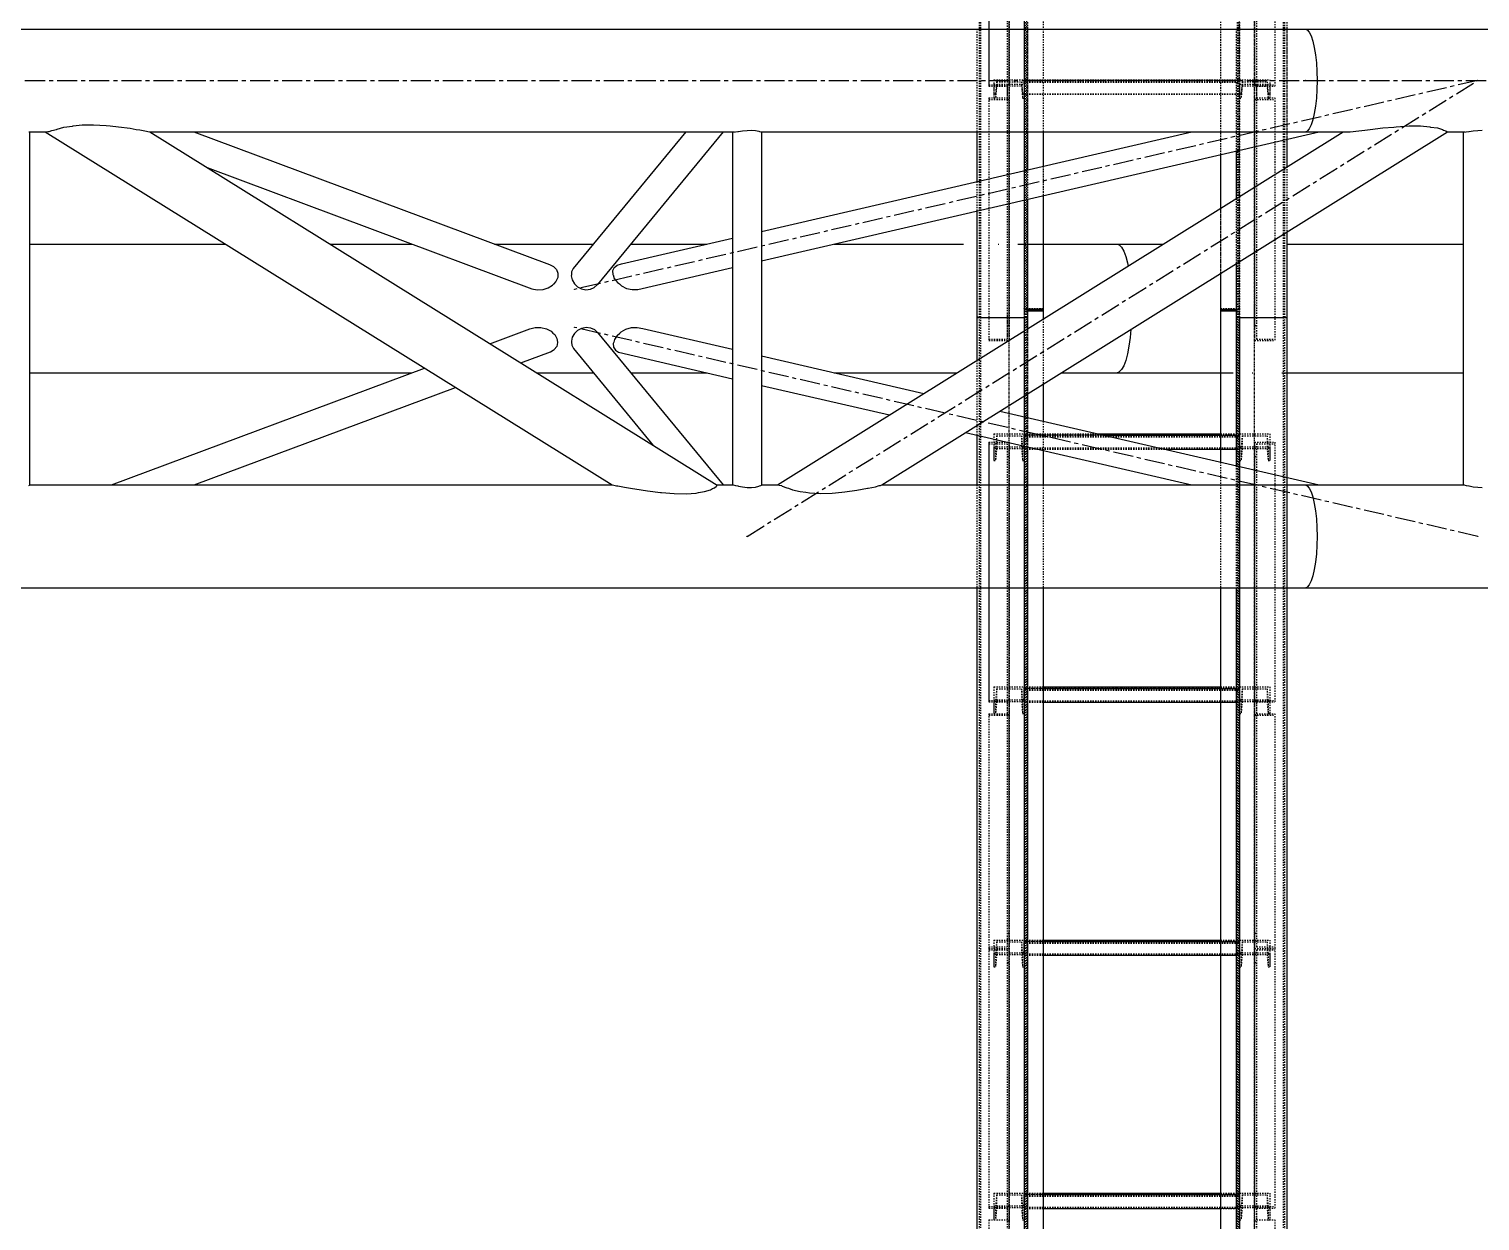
# Model space of a CAD drawing. Header units: millimetres. Extents: x 5143 to 30813, y 232 to 21408.
# Drawn here: x 25757 to 26330, y 8820 to 9291 of the extents above; entities that cross this region are included whole.
import ezdxf

# ---------------------------------------------------------------- set-up
doc = ezdxf.new("R2010")
doc.units = ezdxf.units.MM
doc.header["$LTSCALE"] = 0.25
for name, pattern in [('CENTER', [50.8, 31.75, -6.35, 6.35, -6.35]), ('XKITLINE00', [0]), ('XKITLINE02', [4, 2, -2]), ('XKITLINE03', [6, 3, -1, 1, -1])]:
    doc.linetypes.add(name, pattern=pattern)

msp = doc.modelspace()

# ---------------------------------------------------------------- linework, layer by layer
at = {"color": 3, "linetype": 'XKITLINE02'}
for p, q in [((26132.53, 10820.27), (26132.53, 9176.95)), ((26133.06, 10820.27), (26133.07, 9176.75)), ((26150.3, 10820.27), (26150.3, 9176.75)), ((26150.83, 10820.27), (26150.83, 9176.95)), ((26151.68, 10820.27), (26151.68, 9223.34)), ((26234.53, 10820.25), (26234.53, 9180)), ((26234.91, 10820.27), (26234.91, 9176.95)), ((26235.38, 10820.27), (26235.38, 9179.98)), ((26235.44, 10820.27), (26235.45, 9176.75)), ((26252.68, 10820.27), (26252.68, 9176.75)), ((26253.21, 10820.27), (26253.21, 9176.95)), ((26254.06, 10820.27), (26254.06, 9210.38)), ((26151.23, 10778.74), (26151.23, 9180)), ((26227.88, 10759.48), (26227.88, 9180.26)), ((26150.38, 10750.57), (26150.38, 9179.98)), ((26157.88, 10750.57), (26157.88, 9180.26)), ((26136.38, 9367.54), (26136.38, 9268)), ((26136.38, 9366.97), (26136.38, 9268)), ((26143.58, 9366.97), (26143.58, 9262.85)), ((26144.38, 9367.54), (26144.38, 9262.85)), ((26241.36, 9367.54), (26241.36, 9262.85)), ((26242.16, 9366.97), (26242.16, 9262.85)), ((26249.36, 9367.54), (26249.36, 9268)), ((26131.68, 9290.57), (26131.68, 9249.97)), ((26151.68, 9290.57), (26151.68, 9249.97)), ((26157.88, 9290.57), (26157.88, 9249.97)), ((26227.88, 9290.57), (26227.88, 9240.96)), ((26234.06, 9290.57), (26234.06, 9242.39)), ((26254.06, 9290.57), (26254.06, 9247.02)), ((26136.38, 9268.57), (26144.38, 9268.57)), ((26136.38, 9268), (26143.58, 9268)), ((26138.38, 9270.48), (26138.38, 9268.81)), ((26138.38, 9270.48), (26138.38, 9264.98)), ((26138.38, 9270.48), (26150.38, 9270.48)), ((26138.38, 9268.81), (26138.38, 9263.31)), ((26138.38, 9268.81), (26150.38, 9268.81)), ((26139.44, 9269.78), (26139.06, 9264.98)), ((26139.44, 9268.11), (26139.06, 9263.31)), ((26139.44, 9269.78), (26139.44, 9268.11)), ((26139.44, 9269.78), (26149.32, 9269.78)), ((26139.44, 9268.11), (26149.32, 9268.11)), ((26143.58, 9268.66), (26143.58, 9168.15)), ((26143.58, 9268.66), (26144.38, 9268.66)), ((26143.58, 9268), (26143.58, 9262.85)), ((26144.38, 9268.66), (26144.38, 9167.56)), ((26149.32, 9269.78), (26149.32, 9268.11)), ((26149.32, 9269.78), (26149.7, 9264.98)), ((26149.32, 9268.11), (26149.7, 9263.31)), ((26150.38, 9270.48), (26235.36, 9270.48)), ((26150.38, 9270.48), (26150.38, 9264.8)), ((26150.38, 9270.48), (26150.38, 9268.81)), ((26150.38, 9270.48), (26150.38, 9264.98)), ((26150.38, 9270.3), (26235.36, 9270.3)), ((26150.38, 9269.76), (26235.36, 9269.76)), ((26150.38, 9269.62), (26235.36, 9269.62)), ((26150.38, 9268.81), (26150.38, 9263.31)), ((26235.36, 9270.48), (26235.36, 9264.98)), ((26235.36, 9270.48), (26247.36, 9270.48)), ((26235.36, 9270.48), (26235.36, 9268.81)), ((26235.36, 9270.48), (26235.36, 9264.8)), ((26235.36, 9268.81), (26235.36, 9263.31)), ((26235.36, 9268.81), (26247.36, 9268.81)), ((26236.42, 9269.78), (26236.04, 9264.98)), ((26236.42, 9268.11), (26236.04, 9263.31)), ((26236.42, 9269.78), (26246.3, 9269.78)), ((26236.42, 9269.78), (26236.42, 9268.11)), ((26236.42, 9268.11), (26246.3, 9268.11)), ((26241.36, 9268.66), (26241.36, 9250.28)), ((26241.36, 9268.66), (26242.16, 9268.66)), ((26241.36, 9268.57), (26249.36, 9268.57)), ((26242.16, 9268.66), (26242.16, 9250.28)), ((26242.16, 9268.66), (26242.16, 9168.15)), ((26242.16, 9268), (26249.36, 9268)), ((26246.3, 9269.78), (26246.68, 9264.98)), ((26246.3, 9269.78), (26246.3, 9268.11)), ((26246.3, 9268.11), (26246.68, 9263.31)), ((26247.36, 9270.48), (26247.36, 9264.98)), ((26247.36, 9270.48), (26247.36, 9268.81)), ((26247.36, 9268.81), (26247.36, 9263.31)), ((26136.38, 9263.35), (26136.38, 9167.56)), ((26136.38, 9263.35), (26136.38, 9168.15)), ((26136.38, 9263.35), (26143.58, 9263.35)), ((26136.38, 9262.76), (26144.38, 9262.76)), ((26138.38, 9264.98), (26138.38, 9263.31)), ((26138.38, 9264.98), (26139.06, 9264.98)), ((26138.38, 9263.31), (26139.06, 9263.31)), ((26139.06, 9264.98), (26139.06, 9263.31)), ((26143.58, 9262.85), (26144.38, 9262.85)), ((26149.7, 9264.98), (26149.7, 9263.31)), ((26149.7, 9264.98), (26150.38, 9264.98)), ((26149.7, 9263.31), (26150.38, 9263.31)), ((26150.38, 9264.98), (26235.36, 9264.98)), ((26150.38, 9264.98), (26150.38, 9263.31)), ((26150.38, 9264.97), (26235.36, 9264.97)), ((26150.38, 9264.81), (26235.36, 9264.81)), ((26150.38, 9264.8), (26235.36, 9264.8)), ((26235.36, 9264.98), (26236.04, 9264.98)), ((26235.36, 9264.98), (26235.36, 9263.31)), ((26235.36, 9263.31), (26236.04, 9263.31)), ((26236.04, 9264.98), (26236.04, 9263.31)), ((26241.36, 9262.85), (26242.16, 9262.85)), ((26241.36, 9262.76), (26249.36, 9262.76)), ((26242.16, 9263.35), (26249.36, 9263.35)), ((26246.68, 9264.98), (26247.36, 9264.98)), ((26246.68, 9264.98), (26246.68, 9263.31)), ((26246.68, 9263.31), (26247.36, 9263.31)), ((26247.36, 9264.98), (26247.36, 9263.31)), ((26249.36, 9263.35), (26249.36, 9233.18)), ((26241.36, 9250.28), (26241.36, 9167.56)), ((26249.36, 9250.28), (26249.36, 9167.56)), ((26157.88, 9236.4), (26157.88, 9224.77)), ((26131.68, 9230.34), (26131.68, 9218.71)), ((26234.06, 9223.63), (26234.06, 9197.91)), ((26227.88, 9219.78), (26227.88, 9194.05)), ((26131.68, 9176.95), (26132.53, 9176.95)), ((26131.68, 9176.95), (26131.68, 9176.72)), ((26131.68, 9176.95), (26132.53, 9176.95)), ((26132.53, 9176.95), (26132.53, 7533.97)), ((26132.53, 9176.95), (26133.06, 9176.75)), ((26132.53, 9176.95), (26133.07, 9176.75)), ((26133.06, 9176.75), (26133.07, 7533.54)), ((26133.06, 9176.75), (26150.3, 9176.75)), ((26133.07, 9176.75), (26150.3, 9176.75)), ((26143.58, 9178.4), (26143.58, 9168.15)), ((26150.3, 9176.75), (26150.83, 9176.95)), ((26150.3, 9176.75), (26150.83, 9176.95)), ((26150.3, 9176.75), (26150.3, 7533.54)), ((26150.38, 9180.27), (26157.88, 9180.27)), ((26150.38, 9180.27), (26150.38, 7539.38)), ((26150.38, 9180.27), (26157.88, 9180.27)), ((26150.38, 9179.98), (26151.68, 9179.98)), ((26150.38, 9179.38), (26151.68, 9179.38)), ((26150.83, 9176.95), (26150.83, 7533.97)), ((26150.83, 9176.95), (26151.68, 9176.95)), ((26150.83, 9176.95), (26151.68, 9176.95)), ((26151.23, 9180.25), (26157.88, 9180.26)), ((26151.23, 9180.21), (26157.88, 9180.24)), ((26151.23, 9180.21), (26151.23, 7539.44)), ((26151.23, 9180), (26157.88, 9179.99)), ((26151.23, 9179.44), (26151.68, 9179.44)), ((26151.68, 9176.95), (26151.68, 7582.78)), ((26157.88, 9180.27), (26157.88, 9180.24)), ((26157.88, 9180.27), (26157.88, 9179.98)), ((26157.88, 9180.27), (26157.88, 9180.26)), ((26157.88, 9179.42), (26157.88, 9179.38)), ((26157.88, 9179.42), (26157.88, 9179.38)), ((26157.88, 9176.11), (26157.88, 9150.39)), ((26227.88, 9180.27), (26235.38, 9180.27)), ((26227.88, 9180.27), (26227.88, 9179.98)), ((26227.88, 9180.27), (26235.38, 9180.27)), ((26227.88, 9180.27), (26227.88, 9180.26)), ((26227.88, 9180.26), (26234.53, 9180.25)), ((26227.88, 9180.24), (26234.53, 9180.21)), ((26227.88, 9179.99), (26234.53, 9180)), ((26227.88, 9179.99), (26227.88, 9179.98)), ((26227.88, 9179.41), (26227.88, 9179.38)), ((26234.06, 9179.98), (26235.38, 9179.98)), ((26234.06, 9179.44), (26234.53, 9179.44)), ((26234.06, 9179.38), (26235.38, 9179.38)), ((26234.06, 9176.95), (26234.91, 9176.95)), ((26234.06, 9176.95), (26234.06, 9176.72)), ((26234.06, 9176.95), (26234.91, 9176.95)), ((26234.53, 9180.21), (26234.53, 7539.44)), ((26234.91, 9176.95), (26234.91, 7533.97)), ((26234.91, 9176.95), (26235.44, 9176.75)), ((26234.91, 9176.95), (26235.45, 9176.75)), ((26235.38, 9180.27), (26235.38, 7539.38)), ((26235.44, 9176.75), (26235.45, 7533.54)), ((26235.44, 9176.75), (26252.68, 9176.75)), ((26235.45, 9176.75), (26252.68, 9176.75)), ((26252.68, 9176.75), (26253.21, 9176.95)), ((26252.68, 9176.75), (26253.21, 9176.95)), ((26252.68, 9176.75), (26252.68, 7533.54)), ((26253.21, 9176.95), (26253.21, 7533.97)), ((26253.21, 9176.95), (26254.06, 9176.95)), ((26253.21, 9176.95), (26254.06, 9176.95)), ((26254.06, 9176.95), (26254.06, 7570.38)), ((26143.58, 9173.47), (26144.38, 9173.47)), ((26151.68, 9172.25), (26151.68, 9146.52)), ((26241.36, 9173.47), (26242.16, 9173.47)), ((26136.38, 9168.15), (26143.58, 9168.15)), ((26136.38, 9167.56), (26144.38, 9167.56)), ((26241.36, 9167.56), (26249.36, 9167.56)), ((26242.16, 9168.15), (26249.36, 9168.15)), ((26131.68, 9159.77), (26131.68, 9130.22)), ((26151.68, 9137.21), (26151.68, 9125.59)), ((26157.88, 9135.77), (26157.88, 9124.16)), ((26138.38, 9130.72), (26138.38, 9125.69)), ((26138.38, 9130.72), (26138.38, 9125.22)), ((26138.38, 9130.72), (26150.38, 9130.72)), ((26139.44, 9130.02), (26139.06, 9125.22)), ((26139.44, 9130.02), (26139.44, 9124.99)), ((26139.44, 9130.02), (26149.32, 9130.02)), ((26149.32, 9130.02), (26149.32, 9124.99)), ((26149.32, 9130.02), (26149.7, 9125.22)), ((26150.38, 9130.72), (26150.38, 9125.69)), ((26150.38, 9130.72), (26150.38, 9125.22)), ((26150.38, 9130.72), (26179.73, 9130.72)), ((26150.38, 9130.72), (26150.38, 9124.69)), ((26150.38, 9130.18), (26182.06, 9130.18)), ((26150.38, 9129.97), (26235.36, 9129.97)), ((26150.38, 9129.53), (26235.36, 9129.53)), ((26227.88, 9130.72), (26235.36, 9130.72)), ((26227.88, 9130.18), (26235.36, 9130.18)), ((26235.36, 9130.72), (26235.36, 9124.69)), ((26235.36, 9130.72), (26235.36, 9125.22)), ((26235.36, 9130.72), (26247.36, 9130.72)), ((26235.36, 9130.72), (26235.36, 9125.69)), ((26236.42, 9130.02), (26236.04, 9125.22)), ((26236.42, 9130.02), (26246.3, 9130.02)), ((26236.42, 9130.02), (26236.42, 9124.99)), ((26246.3, 9130.02), (26246.68, 9125.22)), ((26246.3, 9130.02), (26246.3, 9124.99)), ((26247.36, 9130.72), (26247.36, 9125.22)), ((26247.36, 9130.72), (26247.36, 9125.69)), ((26136.38, 9127.43), (26136.38, 9024.92)), ((26136.38, 9127.43), (26144.38, 9127.43)), ((26136.38, 9126.88), (26136.38, 9024.92)), ((26136.38, 9126.88), (26143.58, 9126.88)), ((26138.38, 9125.69), (26138.38, 9120.2)), ((26138.38, 9125.69), (26150.38, 9125.69)), ((26138.38, 9125.22), (26138.38, 9120.2)), ((26138.38, 9125.22), (26139.06, 9125.22)), ((26139.06, 9125.22), (26139.06, 9120.2)), ((26139.44, 9124.99), (26139.06, 9120.2)), ((26139.44, 9124.99), (26149.32, 9124.99)), ((26143.58, 9126.88), (26143.58, 9019.92)), ((26144.38, 9127.43), (26144.38, 9019.92)), ((26149.32, 9124.99), (26149.7, 9120.2)), ((26149.7, 9125.22), (26149.7, 9120.2)), ((26149.7, 9125.22), (26150.38, 9125.22)), ((26150.38, 9125.69), (26150.38, 9120.2)), ((26150.38, 9125.22), (26150.38, 9120.2)), ((26150.38, 9125.22), (26235.36, 9125.22)), ((26150.38, 9125.19), (26235.36, 9125.19)), ((26150.38, 9124.72), (26235.36, 9124.72)), ((26150.38, 9124.69), (26205.81, 9124.69)), ((26227.88, 9124.69), (26235.36, 9124.69)), ((26235.36, 9125.69), (26235.36, 9120.2)), ((26235.36, 9125.69), (26247.36, 9125.69)), ((26235.36, 9125.22), (26236.04, 9125.22)), ((26235.36, 9125.22), (26235.36, 9120.2)), ((26236.04, 9125.22), (26236.04, 9120.2)), ((26236.42, 9124.99), (26236.04, 9120.2)), ((26236.42, 9124.99), (26246.3, 9124.99)), ((26241.36, 9127.43), (26241.36, 9121.88)), ((26241.36, 9127.43), (26249.36, 9127.43)), ((26241.36, 9127.43), (26241.36, 9019.92)), ((26242.16, 9126.88), (26242.16, 9121.88)), ((26242.16, 9126.88), (26249.36, 9126.88)), ((26242.16, 9126.88), (26242.16, 9019.92)), ((26246.3, 9124.99), (26246.68, 9120.2)), ((26246.68, 9125.22), (26247.36, 9125.22)), ((26246.68, 9125.22), (26246.68, 9120.2)), ((26247.36, 9125.69), (26247.36, 9120.2)), ((26247.36, 9125.22), (26247.36, 9120.2)), ((26249.36, 9127.43), (26249.36, 9126.88)), ((26249.36, 9127.43), (26249.36, 9024.92)), ((26138.38, 9120.2), (26139.06, 9120.2)), ((26143.58, 9121.88), (26144.38, 9121.88)), ((26149.7, 9120.2), (26150.38, 9120.2)), ((26227.88, 9119.58), (26227.88, 7540.24)), ((26234.06, 9118.15), (26234.06, 9069.97)), ((26235.36, 9120.2), (26236.04, 9120.2)), ((26241.36, 9121.88), (26242.16, 9121.88)), ((26246.68, 9120.2), (26247.36, 9120.2)), ((26254.06, 9113.52), (26254.06, 9069.97)), ((26131.68, 9110.57), (26131.68, 9069.97)), ((26151.68, 9110.57), (26151.68, 9069.97)), ((26157.88, 9110.57), (26157.88, 7540.24)), ((26157.88, 9070.28), (26157.88, 9069.97)), ((26227.88, 9070.28), (26227.88, 9069.97)), ((26138.38, 9030.82), (26138.38, 9025.79)), ((26138.38, 9030.82), (26138.38, 9025.33)), ((26138.38, 9030.82), (26150.38, 9030.82)), ((26138.38, 9025.79), (26138.38, 9020.3)), ((26138.38, 9025.79), (26150.38, 9025.79)), ((26139.44, 9030.12), (26139.06, 9025.33)), ((26139.44, 9030.12), (26139.44, 9025.09)), ((26139.44, 9030.12), (26149.32, 9030.12)), ((26143.58, 9025.73), (26143.58, 8928.24)), ((26143.58, 9025.73), (26144.38, 9025.73)), ((26144.38, 9025.73), (26144.38, 8927.63)), ((26149.32, 9030.12), (26149.32, 9025.09)), ((26149.32, 9030.12), (26149.7, 9025.33)), ((26150.38, 9030.82), (26150.38, 9025.79)), ((26150.38, 9030.82), (26150.38, 9025.33)), ((26150.38, 9030.82), (26157.88, 9030.82)), ((26150.38, 9030.82), (26150.38, 9024.79)), ((26150.38, 9030.28), (26157.88, 9030.28)), ((26150.38, 9030.07), (26235.36, 9030.07)), ((26150.38, 9029.63), (26235.36, 9029.63)), ((26150.38, 9025.79), (26150.38, 9020.3)), ((26227.88, 9030.82), (26235.36, 9030.82)), ((26227.88, 9030.28), (26235.36, 9030.28)), ((26235.36, 9030.82), (26235.36, 9024.79)), ((26235.36, 9030.82), (26235.36, 9020.3)), ((26235.36, 9030.82), (26247.36, 9030.82)), ((26235.36, 9025.79), (26247.36, 9025.79)), ((26236.42, 9030.12), (26236.04, 9025.33)), ((26236.42, 9030.12), (26246.3, 9030.12)), ((26236.42, 9030.12), (26236.42, 9025.09)), ((26241.36, 9025.73), (26241.36, 9019.66)), ((26241.36, 9025.73), (26242.16, 9025.73)), ((26241.36, 9025.73), (26241.36, 8927.63)), ((26242.16, 9025.73), (26242.16, 9020.27)), ((26242.16, 9025.73), (26242.16, 8928.24)), ((26246.3, 9030.12), (26246.68, 9025.33)), ((26246.3, 9030.12), (26246.3, 9025.09)), ((26247.36, 9030.82), (26247.36, 9020.3)), ((26136.38, 9025.47), (26144.38, 9025.47)), ((26136.38, 9024.92), (26143.58, 9024.92)), ((26136.38, 9020.27), (26136.38, 8927.63)), ((26136.38, 9020.27), (26143.58, 9020.27)), ((26138.38, 9025.33), (26138.38, 9020.3)), ((26138.38, 9025.33), (26139.06, 9025.33)), ((26138.38, 9020.3), (26139.06, 9020.3)), ((26139.06, 9025.33), (26139.06, 9020.3)), ((26139.44, 9025.09), (26139.06, 9020.3)), ((26139.44, 9025.09), (26149.32, 9025.09)), ((26143.58, 9024.92), (26143.58, 9019.92)), ((26149.32, 9025.09), (26149.7, 9020.3)), ((26149.7, 9025.33), (26149.7, 9020.3)), ((26149.7, 9025.33), (26150.38, 9025.33)), ((26149.7, 9020.3), (26150.38, 9020.3)), ((26150.38, 9025.33), (26150.38, 9020.3)), ((26150.38, 9025.33), (26235.36, 9025.33)), ((26150.38, 9025.29), (26235.36, 9025.29)), ((26150.38, 9024.82), (26235.36, 9024.82)), ((26150.38, 9024.79), (26157.88, 9024.79)), ((26227.88, 9024.79), (26235.36, 9024.79)), ((26235.36, 9025.33), (26236.04, 9025.33)), ((26235.36, 9020.3), (26236.04, 9020.3)), ((26236.04, 9025.33), (26236.04, 9020.3)), ((26236.42, 9025.09), (26236.04, 9020.3)), ((26236.42, 9025.09), (26246.3, 9025.09)), ((26241.36, 9025.47), (26249.36, 9025.47)), ((26242.16, 9024.92), (26249.36, 9024.92)), ((26242.16, 9020.27), (26249.36, 9020.27)), ((26246.3, 9025.09), (26246.68, 9020.3)), ((26246.68, 9025.33), (26247.36, 9025.33)), ((26246.68, 9025.33), (26246.68, 9020.3)), ((26246.68, 9020.3), (26247.36, 9020.3)), ((26249.36, 9020.27), (26249.36, 9019.66)), ((26249.36, 9020.27), (26249.36, 8927.63)), ((26136.38, 9019.66), (26144.38, 9019.66)), ((26143.58, 9019.92), (26144.38, 9019.92)), ((26241.36, 9019.92), (26242.16, 9019.92)), ((26241.36, 9019.66), (26249.36, 9019.66)), ((26138.38, 8930.92), (26138.38, 8925.89)), ((26138.38, 8930.92), (26138.38, 8925.43)), ((26138.38, 8930.92), (26150.38, 8930.92)), ((26139.44, 8930.22), (26139.06, 8925.43)), ((26139.44, 8930.22), (26139.44, 8925.2)), ((26139.44, 8930.22), (26149.32, 8930.22)), ((26143.58, 8933.7), (26144.38, 8933.7)), ((26143.58, 8933.7), (26143.58, 8928.24)), ((26144.38, 8933.7), (26144.38, 8927.63)), ((26149.32, 8930.22), (26149.32, 8925.2)), ((26149.32, 8930.22), (26149.7, 8925.43)), ((26150.38, 8930.92), (26150.38, 8925.89)), ((26150.38, 8930.92), (26150.38, 8925.43)), ((26150.38, 8930.92), (26157.88, 8930.92)), ((26150.38, 8930.92), (26150.38, 8924.89)), ((26150.38, 8930.38), (26157.88, 8930.38)), ((26150.38, 8930.17), (26235.36, 8930.17)), ((26150.38, 8929.73), (26235.36, 8929.73)), ((26227.88, 8930.92), (26235.36, 8930.92)), ((26227.88, 8930.38), (26235.36, 8930.38)), ((26235.36, 8930.92), (26235.36, 8924.89)), ((26235.36, 8930.92), (26235.36, 8925.43)), ((26235.36, 8930.92), (26247.36, 8930.92)), ((26235.36, 8930.92), (26235.36, 8925.89)), ((26236.42, 8930.22), (26236.04, 8925.43)), ((26236.42, 8930.22), (26246.3, 8930.22)), ((26236.42, 8930.22), (26236.42, 8925.2)), ((26241.36, 8933.7), (26242.16, 8933.7)), ((26246.3, 8930.22), (26246.68, 8925.43)), ((26246.3, 8930.22), (26246.3, 8925.2)), ((26247.36, 8930.92), (26247.36, 8925.43)), ((26247.36, 8930.92), (26247.36, 8925.89)), ((26136.38, 8928.24), (26143.58, 8928.24)), ((26136.38, 8928.24), (26136.38, 8927.63)), ((26136.38, 8927.63), (26144.38, 8927.63)), ((26136.38, 8927.63), (26136.38, 8825.12)), ((26136.38, 8927.63), (26144.38, 8927.63)), ((26136.38, 8927.08), (26143.58, 8927.08)), ((26138.38, 8925.89), (26138.38, 8920.4)), ((26138.38, 8925.89), (26150.38, 8925.89)), ((26138.38, 8925.43), (26138.38, 8920.4)), ((26138.38, 8925.43), (26139.06, 8925.43)), ((26139.06, 8925.43), (26139.06, 8920.4)), ((26139.44, 8925.2), (26139.06, 8920.4)), ((26139.44, 8925.2), (26149.32, 8925.2)), ((26143.58, 8927.08), (26143.58, 8820.12)), ((26144.38, 8927.63), (26144.38, 8820.12)), ((26149.32, 8925.2), (26149.7, 8920.4)), ((26149.7, 8925.43), (26149.7, 8920.4)), ((26149.7, 8925.43), (26150.38, 8925.43)), ((26150.38, 8925.89), (26150.38, 8920.4)), ((26150.38, 8925.43), (26150.38, 8920.4)), ((26150.38, 8925.43), (26235.36, 8925.43)), ((26150.38, 8925.4), (26235.36, 8925.4)), ((26150.38, 8924.92), (26235.36, 8924.92)), ((26150.38, 8924.89), (26157.88, 8924.89)), ((26227.88, 8924.89), (26235.36, 8924.89)), ((26235.36, 8925.89), (26235.36, 8920.4)), ((26235.36, 8925.89), (26247.36, 8925.89)), ((26235.36, 8925.43), (26236.04, 8925.43)), ((26235.36, 8925.43), (26235.36, 8920.4)), ((26236.04, 8925.43), (26236.04, 8920.4)), ((26236.42, 8925.2), (26236.04, 8920.4)), ((26236.42, 8925.2), (26246.3, 8925.2)), ((26241.36, 8927.63), (26249.36, 8927.63)), ((26241.36, 8927.63), (26241.36, 8922.08)), ((26241.36, 8927.63), (26249.36, 8927.63)), ((26241.36, 8925.89), (26241.36, 8820.12)), ((26242.16, 8928.24), (26249.36, 8928.24)), ((26242.16, 8927.08), (26242.16, 8922.08)), ((26242.16, 8927.08), (26249.36, 8927.08)), ((26242.16, 8927.08), (26242.16, 8820.12)), ((26246.3, 8925.2), (26246.68, 8920.4)), ((26246.68, 8925.43), (26247.36, 8925.43)), ((26246.68, 8925.43), (26246.68, 8920.4)), ((26247.36, 8925.89), (26247.36, 8920.4)), ((26247.36, 8925.43), (26247.36, 8920.4)), ((26249.36, 8927.63), (26249.36, 8927.08)), ((26249.36, 8927.63), (26249.36, 8825.12)), ((26138.38, 8920.4), (26139.06, 8920.4)), ((26143.58, 8922.08), (26144.38, 8922.08)), ((26149.7, 8920.4), (26150.38, 8920.4)), ((26235.36, 8920.4), (26236.04, 8920.4)), ((26241.36, 8922.08), (26242.16, 8922.08)), ((26246.68, 8920.4), (26247.36, 8920.4)), ((26138.38, 8831.02), (26138.38, 8825.99)), ((26138.38, 8831.02), (26138.38, 8825.53)), ((26138.38, 8831.02), (26150.38, 8831.02)), ((26150.38, 8831.02), (26150.38, 8825.99)), ((26150.38, 8831.02), (26150.38, 8825.53)), ((26150.38, 8831.02), (26157.88, 8831.02)), ((26150.38, 8831.02), (26150.38, 8824.99)), ((26227.88, 8831.02), (26235.36, 8831.02)), ((26235.36, 8831.02), (26235.36, 8825.53)), ((26235.36, 8831.02), (26247.36, 8831.02)), ((26235.36, 8831.02), (26235.36, 8825.99)), ((26235.36, 8831.02), (26235.36, 8824.99)), ((26247.36, 8831.02), (26247.36, 8825.53)), ((26247.36, 8831.02), (26247.36, 8825.67)), ((26136.38, 8825.67), (26136.38, 8825.12)), ((26136.38, 8825.67), (26144.38, 8825.67)), ((26136.38, 8825.12), (26143.58, 8825.12)), ((26138.38, 8825.99), (26138.38, 8820.5)), ((26138.38, 8825.99), (26150.38, 8825.99)), ((26138.38, 8825.53), (26138.38, 8820.5)), ((26138.38, 8825.53), (26139.06, 8825.53)), ((26139.44, 8830.32), (26139.06, 8825.53)), ((26139.06, 8825.53), (26139.06, 8820.5)), ((26139.44, 8825.3), (26139.06, 8820.5)), ((26139.44, 8830.32), (26139.44, 8825.3)), ((26139.44, 8830.32), (26149.32, 8830.32)), ((26139.44, 8825.3), (26149.32, 8825.3)), ((26143.58, 8825.93), (26143.58, 8728.44)), ((26143.58, 8825.93), (26144.38, 8825.93)), ((26143.58, 8825.12), (26143.58, 8820.12)), ((26144.38, 8825.93), (26144.38, 8727.84)), ((26144.38, 8825.67), (26144.38, 8820.12)), ((26149.32, 8830.32), (26149.32, 8825.3)), ((26149.32, 8830.32), (26149.7, 8825.53)), ((26149.32, 8825.3), (26149.7, 8820.5)), ((26149.7, 8825.53), (26149.7, 8820.5)), ((26149.7, 8825.53), (26150.38, 8825.53)), ((26150.38, 8830.48), (26157.88, 8830.48)), ((26150.38, 8830.27), (26235.36, 8830.27)), ((26150.38, 8829.83), (26235.36, 8829.83)), ((26150.38, 8825.99), (26150.38, 8820.5)), ((26150.38, 8825.53), (26150.38, 8820.5)), ((26150.38, 8825.53), (26235.36, 8825.53)), ((26150.38, 8825.5), (26235.36, 8825.5)), ((26227.88, 8830.48), (26235.36, 8830.48)), ((26235.36, 8825.99), (26235.36, 8820.5)), ((26235.36, 8825.99), (26247.36, 8825.99)), ((26235.36, 8825.53), (26236.04, 8825.53)), ((26235.36, 8825.53), (26235.36, 8820.5)), ((26236.42, 8830.32), (26236.04, 8825.53)), ((26236.04, 8825.53), (26236.04, 8820.5)), ((26236.42, 8825.3), (26236.04, 8820.5)), ((26236.42, 8830.32), (26246.3, 8830.32)), ((26236.42, 8830.32), (26236.42, 8825.3)), ((26236.42, 8825.3), (26246.3, 8825.3)), ((26241.36, 8825.93), (26241.36, 8819.86)), ((26241.36, 8825.93), (26242.16, 8825.93)), ((26241.36, 8825.93), (26241.36, 8727.84)), ((26241.36, 8825.67), (26249.36, 8825.67)), ((26242.16, 8825.93), (26242.16, 8820.47)), ((26242.16, 8825.93), (26242.16, 8728.44)), ((26242.16, 8825.12), (26249.36, 8825.12)), ((26246.3, 8830.32), (26246.68, 8825.53)), ((26246.3, 8830.32), (26246.3, 8825.3)), ((26246.3, 8825.3), (26246.68, 8820.5)), ((26246.68, 8825.53), (26247.36, 8825.53)), ((26246.68, 8825.53), (26246.68, 8820.5)), ((26247.36, 8825.67), (26247.36, 8820.5)), ((26247.36, 8825.53), (26247.36, 8820.5)), ((26136.38, 8820.47), (26136.38, 8727.84)), ((26136.38, 8820.47), (26143.58, 8820.47)), ((26138.38, 8820.5), (26139.06, 8820.5)), ((26143.58, 8820.12), (26144.38, 8820.12)), ((26149.7, 8820.5), (26150.38, 8820.5)), ((26150.38, 8825.02), (26235.36, 8825.02)), ((26150.38, 8824.99), (26157.88, 8824.99)), ((26227.88, 8824.99), (26235.36, 8824.99)), ((26235.36, 8820.5), (26236.04, 8820.5)), ((26241.36, 8820.12), (26242.16, 8820.12)), ((26242.16, 8820.47), (26249.36, 8820.47)), ((26246.68, 8820.5), (26247.36, 8820.5)), ((26249.36, 8820.47), (26249.36, 8819.86)), ((26249.36, 8820.47), (26249.36, 8727.84))]:
    msp.add_line(p, q, dxfattribs=at)
at = {"color": 1, "linetype": 'XKITLINE03'}
for p, q in [((26144.38, 9173.35), (26144.38, 10821.73)), ((26150.38, 10820.27), (26150.38, 9180.27)), ((26235.38, 9180.27), (26235.38, 10820.27)), ((26241.36, 9173.35), (26241.36, 10821.73)), ((26144.38, 9268.57), (26144.38, 9367.54)), ((26241.36, 9367.54), (26241.36, 9268.57)), ((26150.38, 9268.81), (26150.38, 9270.48)), ((26235.36, 9270.3), (26150.38, 9270.3)), ((26235.36, 9270.48), (26235.36, 9268.81)), ((26144.38, 9167.56), (26144.38, 9262.76)), ((26241.36, 9262.76), (26241.36, 9167.56)), ((26144.38, 7525.02), (26144.38, 9181.75)), ((26241.36, 7525.02), (26241.36, 9181.75)), ((26150.38, 9180.27), (26150.38, 7540.28)), ((26235.38, 7540.27), (26235.38, 9180.27)), ((26150.38, 9125.69), (26150.38, 9130.72)), ((26235.36, 9130.18), (26150.38, 9130.18)), ((26235.36, 9130.72), (26235.36, 9125.69)), ((26144.38, 9025.47), (26144.38, 9127.43)), ((26241.36, 9127.43), (26241.36, 9025.47)), ((26150.38, 9025.79), (26150.38, 9030.82)), ((26235.36, 9030.28), (26150.38, 9030.28)), ((26235.36, 9030.82), (26235.36, 9025.79)), ((26144.38, 8927.63), (26144.38, 9019.66)), ((26241.36, 9019.66), (26241.36, 8927.63)), ((26150.38, 8925.89), (26150.38, 8930.92)), ((26235.36, 8930.38), (26150.38, 8930.38)), ((26235.36, 8930.92), (26235.36, 8925.89)), ((26144.38, 8825.67), (26144.38, 8927.63)), ((26241.36, 8927.63), (26241.36, 8825.67)), ((26150.38, 8825.99), (26150.38, 8831.02)), ((26235.36, 8831.02), (26235.36, 8825.99)), ((26235.36, 8830.48), (26150.38, 8830.48))]:
    msp.add_line(p, q, dxfattribs=at)
at = {"color": 8, "linetype": 'XKITLINE00'}
for p, q in [((25185.79, 9290.57), (26261.34, 9290.57)), ((26261.34, 9290.57), (27695.34, 9290.57)), ((26261.34, 9290.57), (26262.16, 9290.27)), ((26261.34, 9290.57), (26262.16, 9290.27)), ((26262.16, 9290.27), (26262.95, 9289.35)), ((26262.16, 9290.27), (26262.95, 9289.35)), ((26262.95, 9289.35), (26263.68, 9287.86)), ((26262.95, 9289.35), (26263.69, 9287.86)), ((26263.68, 9287.86), (26264.35, 9285.83)), ((26263.69, 9287.86), (26264.36, 9285.83)), ((26264.36, 9285.83), (26264.93, 9283.32)), ((26264.93, 9283.32), (26265.4, 9280.42)), ((26265.4, 9280.42), (26265.75, 9277.22)), ((26265.75, 9277.22), (26265.96, 9273.8)), ((26265.96, 9273.8), (26266.03, 9270.27)), ((26265.96, 9266.75), (26265.75, 9263.33)), ((26266.03, 9270.27), (26265.96, 9266.75)), ((26265.75, 9263.33), (26265.4, 9260.12)), ((26264.93, 9257.23), (26264.36, 9254.72)), ((26265.4, 9260.12), (26264.93, 9257.23)), ((25757.21, 9250.04), (25757.49, 9249.95)), ((25757.41, 9249.97), (25764.31, 9249.97)), ((25757.49, 9249.95), (25757.49, 9110.53)), ((25763.75, 9249.97), (25987.63, 9110.57)), ((25763.8, 9249.97), (25763.99, 9249.88)), ((25763.97, 9249.92), (25764.91, 9250.06)), ((25763.97, 9249.92), (25763.99, 9249.88)), ((25764.91, 9250.06), (25765.27, 9250.09)), ((25765.27, 9250.09), (25766.31, 9250.52)), ((25766.31, 9250.52), (25768.11, 9250.9)), ((25768.11, 9250.9), (25768.43, 9251.07)), ((25768.43, 9251.07), (25771.01, 9251.78)), ((25771.01, 9251.78), (25774.43, 9252.29)), ((25774.43, 9252.29), (25774.72, 9252.31)), ((25774.72, 9252.31), (25778.29, 9252.71)), ((25778.29, 9252.71), (25782.81, 9252.79)), ((25782.81, 9252.79), (25787.76, 9252.5)), ((25787.76, 9252.5), (25789.34, 9252.31)), ((25789.34, 9252.31), (25792.66, 9252.02)), ((25792.66, 9252.02), (25797.2, 9251.39)), ((25797.2, 9251.39), (25799.68, 9250.9)), ((25799.68, 9250.9), (25801.05, 9250.73)), ((25801.05, 9250.73), (25803.75, 9250.22)), ((25803.75, 9250.22), (25804.18, 9250.09)), ((25804.18, 9250.09), (25805.03, 9249.98)), ((25805.03, 9249.98), (26029.11, 9110.46)), ((25805.04, 9249.97), (26035.89, 9249.97)), ((25822.44, 9249.97), (25962.89, 9197.55)), ((26016.75, 9249.97), (25972.27, 9196.07)), ((26031.51, 9249.97), (25981.77, 9189.68)), ((26035.18, 9249.97), (26035.18, 9110.6)), ((26035.23, 9249.97), (26035.35, 9249.88)), ((26035.35, 9249.88), (26035.46, 9249.92)), ((26035.46, 9249.92), (26036.27, 9250.02)), ((26035.62, 9249.97), (26035.66, 9249.95)), ((26036.27, 9250.02), (26037.25, 9250.09)), ((26037.25, 9250.09), (26037.53, 9250.16)), ((26037.53, 9250.16), (26039.12, 9250.43)), ((26039.12, 9250.43), (26040.88, 9250.57)), ((26040.88, 9250.57), (26042.64, 9250.59)), ((26042.64, 9250.59), (26044.23, 9250.47)), ((26044.23, 9250.47), (26045.49, 9250.24)), ((26045.49, 9250.24), (26045.86, 9250.09)), ((26045.86, 9250.09), (26046.3, 9250.04)), ((26046.3, 9250.04), (26046.58, 9249.95)), ((26046.5, 9249.97), (26261.34, 9249.97)), ((26046.58, 9199.03), (26266.84, 9249.97)), ((26046.58, 9210.65), (26216.57, 9249.97)), ((26046.58, 9249.95), (26046.58, 9110.53)), ((26052.92, 9110.65), (26276.3, 9249.97)), ((26094.14, 9110.64), (26317.49, 9249.95)), ((26261.34, 9249.97), (26262.16, 9250.28)), ((26261.34, 9249.97), (26262.16, 9250.28)), ((26261.34, 9249.97), (26278.96, 9249.97)), ((26262.95, 9251.2), (26262.16, 9250.28)), ((26262.95, 9251.2), (26262.16, 9250.28)), ((26263.68, 9252.69), (26262.95, 9251.2)), ((26263.69, 9252.69), (26262.95, 9251.2)), ((26264.35, 9254.72), (26263.68, 9252.69)), ((26264.36, 9254.72), (26263.69, 9252.69)), ((26276.62, 9249.97), (26276.65, 9249.93)), ((26276.65, 9249.93), (26277.15, 9249.95)), ((26277.15, 9249.95), (26278.95, 9249.97)), ((26277.54, 9249.97), (26277.56, 9249.95)), ((26278.95, 9249.97), (26279.12, 9250)), ((26279.12, 9250), (26282.57, 9250.42)), ((26282.57, 9250.42), (26284.92, 9250.63)), ((26284.92, 9250.63), (26286.95, 9250.95)), ((26286.95, 9250.95), (26292.01, 9251.54)), ((26292.01, 9251.54), (26296.35, 9251.89)), ((26296.35, 9251.89), (26297.21, 9251.99)), ((26297.21, 9251.99), (26302.37, 9252.32)), ((26302.37, 9252.32), (26306.89, 9252.31)), ((26306.89, 9252.31), (26310.57, 9251.95)), ((26310.57, 9251.95), (26310.83, 9251.89)), ((26310.83, 9251.89), (26313.56, 9251.51)), ((26313.56, 9251.51), (26315.59, 9250.91)), ((26315.59, 9250.91), (26315.93, 9250.63)), ((26315.93, 9250.63), (26316.91, 9250.4)), ((26316.91, 9250.4), (26317.4, 9249.97)), ((26317.4, 9249.97), (26324.55, 9249.97)), ((26317.4, 9249.97), (26317.49, 9249.95)), ((26323.76, 9249.97), (26323.76, 9110.59)), ((26323.84, 9249.97), (26323.97, 9249.88)), ((26323.97, 9249.88), (26324.04, 9249.91)), ((26324.04, 9249.91), (26324.85, 9250.01)), ((26324.23, 9249.97), (26324.28, 9249.94)), ((26324.85, 9250.01), (26325.97, 9250.09)), ((26325.97, 9250.09), (26326.11, 9250.13)), ((26326.11, 9250.13), (26327.7, 9250.41)), ((26327.7, 9250.41), (26329.46, 9250.57)), ((26329.46, 9250.57), (26331.22, 9250.6)), ((25827.69, 9235.87), (25955.86, 9188.03)), ((25757.49, 9205.67), (25834.89, 9205.67)), ((25876.19, 9205.67), (25908.59, 9205.67)), ((25941.12, 9205.67), (25980.2, 9205.67)), ((25991.3, 9197.87), (26035.18, 9208.02)), ((25994.96, 9205.67), (26025.06, 9205.67)), ((26075.33, 9205.67), (26126.38, 9205.67)), ((26140.1, 9205.67), (26140.38, 9205.67)), ((26147.88, 9205.67), (26187, 9205.67)), ((26187, 9205.67), (26205.27, 9205.67)), ((26187, 9205.67), (26187.91, 9205.36)), ((26187, 9205.67), (26187.91, 9205.36)), ((26187.91, 9205.36), (26188.81, 9204.43)), ((26187.91, 9205.36), (26188.81, 9204.43)), ((26188.81, 9204.43), (26189.65, 9202.91)), ((26188.81, 9204.43), (26189.66, 9202.91)), ((26254.36, 9205.67), (26323.76, 9205.67)), ((25989.55, 9197.38), (25991.3, 9197.87)), ((26189.66, 9202.91), (26190.44, 9200.82)), ((26190.44, 9200.82), (26191.14, 9198.24)), ((26191.14, 9198.24), (26191.38, 9197.01)), ((25962.89, 9197.55), (25964.51, 9196.77)), ((25964.51, 9196.77), (25964.55, 9196.72)), ((25964.55, 9196.72), (25965.68, 9195.58)), ((25966.12, 9192.53), (25965.41, 9190.93)), ((25965.68, 9195.58), (25966.2, 9194.13)), ((25966.2, 9194.13), (25966.12, 9193.47)), ((25966.12, 9193.47), (25966.12, 9192.53)), ((25971.5, 9193.47), (25971.46, 9193.15)), ((25971.46, 9193.15), (25971.83, 9191.53)), ((25971.61, 9194.71), (25971.5, 9193.47)), ((25972.27, 9196.07), (25971.61, 9194.71)), ((25988.38, 9196.46), (25987.76, 9195.18)), ((25987.76, 9195.18), (25987.89, 9193.68)), ((25987.89, 9193.68), (25987.98, 9193.51)), ((25987.98, 9193.51), (25988.47, 9192.05)), ((25988.38, 9196.46), (25988.79, 9196.76)), ((25988.47, 9192.05), (25989.69, 9190.5)), ((25988.79, 9196.76), (25989.55, 9197.38)), ((25997.79, 9187.74), (26035.18, 9196.39)), ((25955.86, 9188.03), (25958.06, 9187.63)), ((25958.06, 9187.63), (25960.31, 9187.76)), ((25960.31, 9187.76), (25962.39, 9188.41)), ((25962.39, 9188.41), (25964.12, 9189.52)), ((25964.42, 9189.89), (25964.12, 9189.52)), ((25965.41, 9190.93), (25964.42, 9189.89)), ((25971.83, 9191.53), (25972.7, 9190.04)), ((25972.7, 9190.04), (25972.85, 9189.9)), ((25972.85, 9189.9), (25973.97, 9188.79)), ((25973.97, 9188.79), (25975.55, 9187.95)), ((25975.55, 9187.95), (25977.28, 9187.62)), ((25977.28, 9187.62), (25979.01, 9187.82)), ((25979.01, 9187.82), (25980.55, 9188.53)), ((25980.55, 9188.53), (25981.77, 9189.68)), ((25989.69, 9190.5), (25990.46, 9189.94)), ((25990.46, 9189.94), (25991.33, 9189.17)), ((25991.33, 9189.17), (25993.31, 9188.2)), ((25993.31, 9188.2), (25995.54, 9187.7)), ((25995.54, 9187.7), (25997.79, 9187.74)), ((25939.33, 9166.36), (25955.07, 9172.24)), ((25955.07, 9172.24), (25957.21, 9172.78)), ((25957.21, 9172.78), (25959.48, 9172.79)), ((25959.48, 9172.79), (25961.65, 9172.28)), ((25961.65, 9172.28), (25963.5, 9171.3)), ((25963.5, 9171.3), (25964.22, 9170.57)), ((25964.22, 9170.57), (25964.92, 9169.96)), ((25964.92, 9169.96), (25965.82, 9168.4)), ((25971.89, 9168.95), (25971.52, 9167.33)), ((25972.77, 9170.44), (25971.89, 9168.95)), ((25972.77, 9170.44), (25972.91, 9170.57)), ((25972.91, 9170.57), (25974.04, 9171.68)), ((25974.04, 9171.68), (25975.62, 9172.52)), ((25975.62, 9172.52), (25977.35, 9172.85)), ((25977.35, 9172.85), (25979.08, 9172.65)), ((25979.08, 9172.65), (25980.62, 9171.94)), ((25980.62, 9171.94), (25981.83, 9170.78)), ((25981.83, 9170.78), (26031.51, 9110.57)), ((25989.58, 9169.6), (25988.51, 9168.01)), ((25989.58, 9169.6), (25990.71, 9170.53)), ((25991.16, 9170.99), (25990.71, 9170.53)), ((25991.16, 9170.99), (25993.06, 9172.07)), ((25993.06, 9172.07), (25995.26, 9172.69)), ((25995.26, 9172.69), (25997.55, 9172.79)), ((25997.55, 9172.79), (25999.69, 9172.36)), ((25999.69, 9172.36), (26035.18, 9164.16)), ((26192.53, 9172), (26192.21, 9168.74)), ((25963.23, 9163.12), (25964.29, 9163.76)), ((25964.29, 9163.76), (25964.73, 9164.01)), ((25965.73, 9165.29), (25964.73, 9164.01)), ((25966.05, 9166.78), (25965.73, 9165.29)), ((25965.82, 9168.4), (25966, 9167)), ((25966, 9167), (25966.05, 9166.78)), ((25971.52, 9167.33), (25971.56, 9167)), ((25971.56, 9167), (25971.66, 9165.78)), ((25971.66, 9165.78), (25972.32, 9164.42)), ((25972.32, 9164.42), (26003.88, 9126.17)), ((25988.27, 9166.97), (25988.02, 9166.41)), ((25988.02, 9166.41), (25988.09, 9164.95)), ((25988.09, 9164.95), (25988.89, 9163.75)), ((25988.51, 9168.01), (25988.27, 9166.97)), ((25988.89, 9163.75), (25990.18, 9162.95)), ((26191.73, 9165.35), (26191.14, 9162.31)), ((26192.21, 9168.74), (26191.73, 9165.35)), ((25951.54, 9158.75), (25963.23, 9163.12)), ((25990.18, 9162.95), (26035.18, 9152.54)), ((26046.58, 9161.52), (26110.7, 9146.69)), ((26189.65, 9157.64), (26188.81, 9156.12)), ((26189.66, 9157.64), (26188.81, 9156.12)), ((26190.44, 9159.73), (26189.66, 9157.64)), ((26191.14, 9162.31), (26190.44, 9159.73)), ((25757.49, 9154.87), (25908.56, 9154.87)), ((25789.88, 9110.57), (25913.51, 9156.72)), ((25957.78, 9154.87), (25980.2, 9154.87)), ((25994.96, 9154.87), (26025.08, 9154.87)), ((26075.3, 9154.87), (26123.83, 9154.87)), ((26165.07, 9154.87), (26187, 9154.87)), ((26187, 9154.87), (26187.91, 9155.19)), ((26187, 9154.87), (26187.91, 9155.19)), ((26187, 9154.87), (26232.88, 9154.87)), ((26188.81, 9156.12), (26187.91, 9155.19)), ((26188.81, 9156.12), (26187.91, 9155.19)), ((26240.38, 9154.87), (26240.65, 9154.87)), ((26252.08, 9154.87), (26323.76, 9154.87)), ((25822.47, 9110.57), (25925.73, 9149.12)), ((26046.58, 9149.9), (26097.11, 9138.21)), ((26140.79, 9139.73), (26266.81, 9110.57)), ((26127.2, 9131.25), (26216.59, 9110.57)), ((25757.21, 9110.33), (25757.49, 9110.53)), ((25757.49, 9110.57), (25987.77, 9110.57)), ((25987.58, 9110.66), (25987.64, 9110.57)), ((25987.58, 9110.66), (25987.77, 9110.58)), ((25987.77, 9110.58), (25989.4, 9110.29)), ((25989.4, 9110.29), (25989.85, 9110.24)), ((25989.85, 9110.24), (25992.51, 9109.68)), ((25992.51, 9109.68), (25995.65, 9109.21)), ((25995.65, 9109.21), (25996.59, 9109.01)), ((25996.59, 9109.01), (26001.6, 9108.2)), ((26001.6, 9108.2), (26006.77, 9107.63)), ((26006.77, 9107.63), (26007.06, 9107.61)), ((26007.06, 9107.61), (26012.07, 9107.16)), ((26012.07, 9107.16), (26016.84, 9107.07)), ((26016.84, 9107.07), (26020.81, 9107.39)), ((26020.81, 9107.39), (26021.71, 9107.61)), ((26021.71, 9107.61), (26024.05, 9107.94)), ((26024.05, 9107.94), (26026.44, 9108.66)), ((26026.44, 9108.66), (26027.22, 9109.21)), ((26027.22, 9109.21), (26027.98, 9109.43)), ((26027.98, 9109.43), (26028.82, 9110.08)), ((26028.77, 9110.24), (26029.11, 9110.46)), ((26028.77, 9110.24), (26028.82, 9110.08)), ((26028.92, 9110.57), (26035.5, 9110.57)), ((26035.18, 9110.6), (26035.35, 9110.67)), ((26035.18, 9110.6), (26035.26, 9110.57)), ((26035.35, 9110.67), (26035.46, 9110.59)), ((26035.46, 9110.59), (26036.27, 9110.38)), ((26036.27, 9110.38), (26037.25, 9110.25)), ((26037.25, 9110.25), (26037.53, 9110.15)), ((26037.53, 9110.15), (26039.12, 9109.82)), ((26039.12, 9109.82), (26040.88, 9109.64)), ((26040.88, 9109.64), (26042.64, 9109.62)), ((26042.64, 9109.62), (26044.23, 9109.76)), ((26044.23, 9109.76), (26045.49, 9110.06)), ((26045.49, 9110.06), (26045.86, 9110.25)), ((26045.86, 9110.25), (26046.3, 9110.34)), ((26046.3, 9110.34), (26046.58, 9110.53)), ((26046.58, 9110.57), (26053.29, 9110.57)), ((26052.92, 9110.65), (26052.86, 9110.57)), ((26052.92, 9110.65), (26053.1, 9110.67)), ((26053.1, 9110.67), (26053.52, 9110.46)), ((26053.52, 9110.46), (26054.45, 9110.31)), ((26054.45, 9110.31), (26054.76, 9110.06)), ((26054.76, 9110.06), (26056.58, 9109.46)), ((26056.58, 9109.46), (26057.25, 9109.34)), ((26057.25, 9109.34), (26058.87, 9108.69)), ((26058.87, 9108.69), (26061.93, 9108.03)), ((26061.93, 9108.03), (26064.06, 9107.79)), ((26064.06, 9107.79), (26065.58, 9107.51)), ((26065.58, 9107.51), (26069.8, 9107.26)), ((26069.8, 9107.26), (26074.57, 9107.4)), ((26074.57, 9107.4), (26078.39, 9107.79)), ((26078.39, 9107.79), (26079.58, 9107.88)), ((26079.58, 9107.88), (26084.24, 9108.47)), ((26084.24, 9108.47), (26088.52, 9109.28)), ((26088.52, 9109.28), (26088.76, 9109.34)), ((26088.76, 9109.34), (26091.62, 9109.88)), ((26091.62, 9109.88), (26093.1, 9110.31)), ((26093.1, 9110.31), (26093.61, 9110.39)), ((26093.61, 9110.39), (26094.14, 9110.64)), ((26094.01, 9110.57), (26261.35, 9110.57)), ((26261.35, 9110.57), (26324.19, 9110.57)), ((26261.35, 9110.57), (26262.16, 9110.27)), ((26261.35, 9110.57), (26262.16, 9110.27)), ((26262.16, 9110.27), (26262.95, 9109.35)), ((26262.16, 9110.27), (26262.95, 9109.35)), ((26262.95, 9109.35), (26263.69, 9107.86)), ((26262.95, 9109.35), (26263.69, 9107.86)), ((26263.69, 9107.86), (26264.35, 9105.83)), ((26323.76, 9110.59), (26323.97, 9110.67)), ((26323.97, 9110.67), (26324.04, 9110.61)), ((26324.04, 9110.61), (26324.85, 9110.41)), ((26324.85, 9110.41), (26325.97, 9110.25)), ((26325.97, 9110.25), (26326.11, 9110.2)), ((26326.11, 9110.2), (26327.7, 9109.86)), ((26327.7, 9109.86), (26329.46, 9109.66)), ((26329.46, 9109.66), (26331.22, 9109.62)), ((26264.35, 9105.83), (26264.93, 9103.32)), ((26264.93, 9103.32), (26265.4, 9100.42)), ((26265.4, 9100.42), (26265.74, 9097.22)), ((26265.74, 9097.22), (26265.95, 9093.8)), ((26265.95, 9093.8), (26266.02, 9090.27)), ((26266.02, 9090.27), (26265.95, 9086.75)), ((26265.74, 9083.33), (26265.4, 9080.12)), ((26265.95, 9086.75), (26265.74, 9083.33)), ((26265.4, 9080.12), (26264.93, 9077.23)), ((26263.69, 9072.69), (26262.95, 9071.2)), ((26263.69, 9072.69), (26262.95, 9071.2)), ((26264.35, 9074.72), (26263.69, 9072.69)), ((26264.93, 9077.23), (26264.35, 9074.72)), ((25185.79, 9069.97), (26261.35, 9069.97)), ((26261.35, 9069.97), (26262.16, 9070.28)), ((26261.35, 9069.97), (26262.16, 9070.28)), ((26261.35, 9069.97), (27695.34, 9069.97)), ((26262.95, 9071.2), (26262.16, 9070.28)), ((26262.95, 9071.2), (26262.16, 9070.28))]:
    msp.add_line(p, q, dxfattribs=at)
at = {"color": 8, "linetype": 'CENTER'}
for p, q in [((24815.89, 9270.27), (26261.34, 9270.27)), ((26329.46, 9270.27), (25972.81, 9187.77)), ((26040.88, 9090.27), (26329.46, 9270.27)), ((26261.34, 9270.27), (27695.34, 9270.27)), ((26329.46, 9090.27), (25972.81, 9172.77))]:
    msp.add_line(p, q, dxfattribs=at)
at = {"color": 7, "linetype": 'XKITLINE00'}
for p, q in [((26131.68, 9249.97), (26131.68, 9230.34)), ((26151.68, 9249.97), (26151.68, 9234.97)), ((26157.88, 9249.97), (26157.88, 9236.4)), ((26254.06, 9247.02), (26254.06, 9236.11)), ((26227.88, 9240.96), (26227.88, 9219.78)), ((26234.06, 9242.39), (26234.06, 9223.63)), ((26151.68, 9223.34), (26151.68, 9176.72)), ((26157.88, 9224.77), (26157.88, 9179.98)), ((26131.68, 9218.71), (26131.68, 9176.72)), ((26254.06, 9210.38), (26254.06, 9176.72)), ((26234.06, 9197.91), (26234.06, 9176.72)), ((26227.88, 9194.05), (26227.88, 9179.98)), ((26131.68, 9176.72), (26131.68, 9159.77)), ((26131.68, 9176.72), (26151.68, 9176.72)), ((26131.68, 9176.72), (26151.68, 9176.72)), ((26151.68, 9179.98), (26157.88, 9179.98)), ((26151.68, 9179.44), (26157.88, 9179.42)), ((26151.68, 9179.38), (26157.88, 9179.38)), ((26151.68, 9176.72), (26151.68, 9172.25)), ((26157.88, 9179.98), (26157.88, 9179.42)), ((26157.88, 9179.42), (26157.88, 9179.38)), ((26157.88, 9179.38), (26157.88, 9176.11)), ((26227.88, 9179.98), (26227.88, 9119.58)), ((26227.88, 9179.98), (26234.06, 9179.98)), ((26227.88, 9179.41), (26234.06, 9179.44)), ((26227.88, 9179.38), (26234.06, 9179.38)), ((26234.06, 9176.72), (26234.06, 9118.15)), ((26234.06, 9176.72), (26254.06, 9176.72)), ((26234.06, 9176.72), (26254.06, 9176.72)), ((26254.06, 9176.72), (26254.06, 9113.52)), ((26151.68, 9146.52), (26151.68, 9137.21)), ((26157.88, 9150.39), (26157.88, 9135.77)), ((26131.68, 9130.22), (26131.68, 9110.57)), ((26179.73, 9130.72), (26227.88, 9130.72)), ((26182.06, 9130.18), (26227.88, 9130.18)), ((26151.68, 9125.59), (26151.68, 9110.57)), ((26157.88, 9124.16), (26157.88, 9110.57)), ((26205.81, 9124.69), (26227.88, 9124.69)), ((26131.68, 9069.97), (26131.68, 7650.57)), ((26151.68, 9069.97), (26151.68, 7650.57)), ((26157.88, 9069.97), (26157.88, 7650.57)), ((26227.88, 9069.97), (26227.88, 7650.57)), ((26234.06, 9069.97), (26234.06, 7650.57)), ((26254.06, 9069.97), (26254.06, 7650.57)), ((26157.88, 9030.82), (26227.88, 9030.82)), ((26157.88, 9030.28), (26227.88, 9030.28)), ((26157.88, 9024.79), (26227.88, 9024.79)), ((26157.88, 8930.92), (26227.88, 8930.92)), ((26157.88, 8930.38), (26227.88, 8930.38)), ((26157.88, 8924.89), (26227.88, 8924.89)), ((26157.88, 8831.02), (26227.88, 8831.02)), ((26157.88, 8830.48), (26227.88, 8830.48)), ((26157.88, 8824.99), (26227.88, 8824.99))]:
    msp.add_line(p, q, dxfattribs=at)
at = {"color": 1, "linetype": 'XKITLINE00'}
for centre in [(26144.38, 9268.57), (26150.38, 9270.48), (26150.38, 9270.3), (26150.38, 9268.81), (26235.36, 9270.48), (26235.36, 9270.3), (26235.36, 9268.81), (26241.36, 9268.57), (26144.38, 9262.76), (26241.36, 9262.76), (26144.38, 9181.75), (26241.36, 9181.75), (26150.38, 9180.27), (26150.38, 9180.27), (26235.38, 9180.27), (26235.38, 9180.27), (26144.38, 9173.35), (26241.36, 9173.35), (26144.38, 9167.56), (26241.36, 9167.56), (26150.38, 9130.72), (26150.38, 9130.18), (26235.36, 9130.72), (26235.36, 9130.18), (26144.38, 9127.43), (26150.38, 9125.69), (26235.36, 9125.69), (26241.36, 9127.43), (26150.38, 9030.82), (26150.38, 9030.28), (26150.38, 9025.79), (26235.36, 9030.82), (26235.36, 9030.28), (26235.36, 9025.79), (26144.38, 9025.47), (26241.36, 9025.47), (26144.38, 9019.66), (26241.36, 9019.66), (26150.38, 8930.92), (26150.38, 8930.38), (26235.36, 8930.92), (26235.36, 8930.38), (26144.38, 8927.63), (26144.38, 8927.63), (26150.38, 8925.89), (26235.36, 8925.89), (26241.36, 8927.63), (26241.36, 8927.63), (26150.38, 8831.02), (26235.36, 8831.02), (26144.38, 8825.67), (26150.38, 8830.48), (26150.38, 8825.99), (26235.36, 8830.48), (26235.36, 8825.99), (26241.36, 8825.67)]:
    msp.add_circle(centre, 0.05, dxfattribs=at)
at = {"color": 8, "linetype": 'XKITLINE00'}
for centre in [(26261.34, 9270.27), (26261.34, 9270.27), (26329.46, 9270.27), (26329.46, 9270.27), (25972.81, 9187.77), (25972.81, 9172.77), (26040.88, 9090.27), (26329.46, 9090.27)]:
    msp.add_circle(centre, 0.05, dxfattribs=at)

doc.saveas('drawing.dxf')
